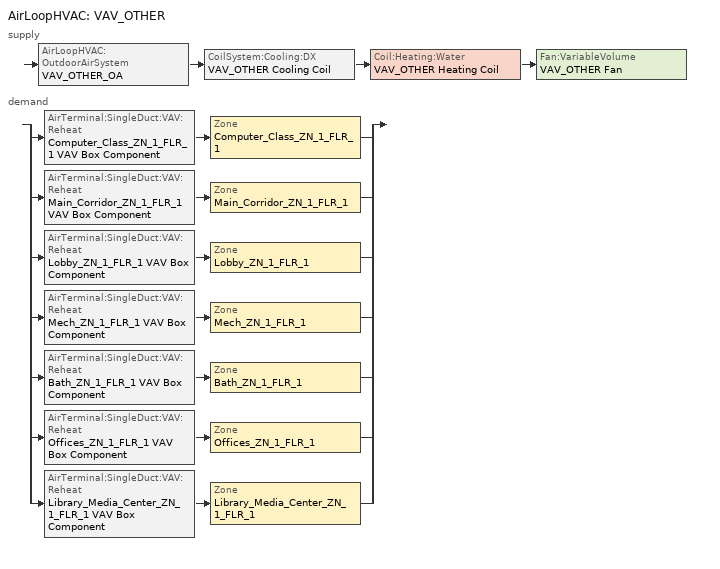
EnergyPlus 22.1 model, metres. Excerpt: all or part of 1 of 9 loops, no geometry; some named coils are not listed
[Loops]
AirLoopHVAC 'VAV_OTHER'
 supply: AirLoopHVAC:OutdoorAirSystem 'VAV_OTHER_OA' > CoilSystem:Cooling:DX 'VAV_OTHER Cooling Coil' > Coil:Heating:Water 'VAV_OTHER Heating Coil' > Fan:VariableVolume 'VAV_OTHER Fan'
 demand: split
  | AirTerminal:SingleDuct:VAV:Reheat 'Computer_Class_ZN_1_FLR_1 VAV Box Component' > Zone 'Computer_Class_ZN_1_FLR_1'
  | AirTerminal:SingleDuct:VAV:Reheat 'Main_Corridor_ZN_1_FLR_1 VAV Box Component' > Zone 'Main_Corridor_ZN_1_FLR_1'
  | AirTerminal:SingleDuct:VAV:Reheat 'Lobby_ZN_1_FLR_1 VAV Box Component' > Zone 'Lobby_ZN_1_FLR_1'
  | AirTerminal:SingleDuct:VAV:Reheat 'Mech_ZN_1_FLR_1 VAV Box Component' > Zone 'Mech_ZN_1_FLR_1'
  | AirTerminal:SingleDuct:VAV:Reheat 'Bath_ZN_1_FLR_1 VAV Box Component' > Zone 'Bath_ZN_1_FLR_1'
  | AirTerminal:SingleDuct:VAV:Reheat 'Offices_ZN_1_FLR_1 VAV Box Component' > Zone 'Offices_ZN_1_FLR_1'
  | AirTerminal:SingleDuct:VAV:Reheat 'Library_Media_Center_ZN_1_FLR_1 VAV Box Component' > Zone 'Library_Media_Center_ZN_1_FLR_1'
[DesignSpecification:ZoneAirDistribution] Zone Air Distribution Effectiveness in Cooling Mode=1; Zone Air Distribution Effectiveness in Heating Mode=1
Name | Minimum Zone Ventilation Efficiency
VAV_Zone_AirDistribution | 0.6
CM DSZAD Building
[Sizing:System]
VAV_OTHER: Type of Load to Size On=Sensible; Design Outdoor Air Flow Rate {m3/s}=1.83578; Central Heating Maximum System Air Flow Ratio=0.3; Preheat Design Temperature {C}=7; Preheat Design Humidity Ratio {kgWater/kgDryAir}=0.008; Precool Design Temperature {C}=12.8; Precool Design Humidity Ratio {kgWater/kgDryAir}=0.008; Central Cooling Design Supply Air Temperature {C}=12.8; Central Heating Design Supply Air Temperature {C}=12.8; Type of Zone Sum to Use=Coincident; 100% Outdoor Air in Cooling=No; 100% Outdoor Air in Heating=No; Central Cooling Design Supply Air Humidity Ratio {kgWater/kgDryAir}=0.0085; Central Heating Design Supply Air Humidity Ratio {kgWater/kgDryAir}=0.008; Cooling Supply Air Flow Rate Method=DesignDay; Cooling Supply Air Flow Rate {m3/s}=0; Heating Supply Air Flow Rate Method=DesignDay; Heating Supply Air Flow Rate {m3/s}=0; System Outdoor Air Method=ZoneSum
[AirLoopHVAC]
VAV_OTHER: Design Supply Air Flow Rate {m3/s}=AUTOSIZE
[SetpointManager:Warmest]
VAV_OTHER Supply Air Temperature Manager: Control Variable=Temperature; HVAC Air Loop=VAV_OTHER; Minimum Setpoint Temperature {C}=12.8; Maximum Setpoint Temperature {C}=15.6; Strategy=MaximumTemperature; Setpoint Node or NodeList=VAV_OTHER Supply Equipment Outlet Node
[SetpointManager:MixedAir] Control Variable=Temperature
Name | Setpoint Node or NodeList
VAV_OTHER_CoolC SAT Manager | VAV_OTHER_CoolC-VAV_OTHER_HeatCNode
VAV_OTHER_HeatC MixedAir Manager | VAV_OTHER_HeatC-VAV_OTHER FanNode
VAV_OTHER_OAMixed Air Temp Manager | VAV_OTHER_OA-VAV_OTHER_CoolCNode
[Controller:OutdoorAir]
VAV_OTHER_OA_Controller: Minimum Outdoor Air Flow Rate {m3/s}=AUTOSIZE; Maximum Outdoor Air Flow Rate {m3/s}=AUTOSIZE; Economizer Control Type=DifferentialDryBulb; Economizer Control Action Type=ModulateFlow; Lockout Type=LockoutWithHeating; Minimum Limit Type=FixedMinimum; Minimum Outdoor Air Schedule=MinOA_MotorizedDamper_Sched; Mechanical Ventilation Controller=VAV_OTHER_DCV; Heat Recovery Bypass Control Type=BypassWhenOAFlowGreaterThanMinimum
[CoilSystem:Cooling:DX]
VAV_OTHER Cooling Coil: Availability Schedule=Always_On; Cooling Coil=VAV_OTHER Cooling Coil
[Fan:VariableVolume]
VAV_OTHER Fan: Availability Schedule=HVACOperationSchd; Fan Total Efficiency=0.6045; Pressure Rise {Pa}=1389.42; Maximum Flow Rate {m3/s}=AUTOSIZE; Fan Power Minimum Flow Rate Input Method=Fraction; Fan Power Minimum Flow Fraction=0.25; Motor Efficiency=0.93; Motor In Airstream Fraction=1; Fan Power Coefficient 1=0.0408; Fan Power Coefficient 2=0.088; Fan Power Coefficient 3=-0.0729; Fan Power Coefficient 4=0.9437; Fan Power Coefficient 5=0
[SetpointManager:OutdoorAirPretreat]
VAV_OTHER Heat Exchanger Supply Air Temp Manager: Control Variable=Temperature; Minimum Setpoint Temperature {C}=-99; Maximum Setpoint Temperature {C}=99; Minimum Setpoint Humidity Ratio {kgWater/kgDryAir}=0.00001; Maximum Setpoint Humidity Ratio {kgWater/kgDryAir}=1; Setpoint Node or NodeList=VAV_OTHER Heat Recovery Outlet Node
[HeatExchanger:AirToAir:SensibleAndLatent]
VAV_OTHER OA Heat Recovery: Availability Schedule=Always_On; Nominal Supply Air Flow Rate {m3/s}=AUTOSIZE; Sensible Effectiveness at 100% Heating Air Flow=0.7; Latent Effectiveness at 100% Heating Air Flow=0.6; Sensible Effectiveness at 75% Heating Air Flow=0.7; Latent Effectiveness at 75% Heating Air Flow=0.6; Sensible Effectiveness at 100% Cooling Air Flow=0.75; Latent Effectiveness at 100% Cooling Air Flow=0.6; Sensible Effectiveness at 75% Cooling Air Flow=0.75; Latent Effectiveness at 75% Cooling Air Flow=0.6; Nominal Electric Power {W}=1367.19; Supply Air Outlet Temperature Control=Yes; Heat Exchanger Type=Rotary; Frost Control Type=ExhaustOnly; Threshold Temperature {C}=-23.3; Initial Defrost Time Fraction=0.167; Rate of Defrost Time Fraction Increase {1/K}=1.44
[Controller:MechanicalVentilation]
VAV_OTHER_DCV: Availability Schedule=MinOA_MotorizedDamper_Sched; Demand Controlled Ventilation=Yes; System Outdoor Air Method=ZoneSum; Zone 1=Computer_Class_ZN_1_FLR_1; Design Specification Outdoor Air Object Name 1=SZ DSOA Computer_Class_ZN_1_FLR_1; Design Specification Zone Air Distribution Object Name 1=CM DSZAD Building; Zone 2=Main_Corridor_ZN_1_FLR_1; Design Specification Outdoor Air Object Name 2=SZ DSOA Main_Corridor_ZN_1_FLR_1; Design Specification Zone Air Distribution Object Name 2=CM DSZAD Building; Zone 3=Lobby_ZN_1_FLR_1; Design Specification Outdoor Air Object Name 3=SZ DSOA Lobby_ZN_1_FLR_1; Design Specification Zone Air Distribution Object Name 3=CM DSZAD Building; Zone 4=Mech_ZN_1_FLR_1; Design Specification Outdoor Air Object Name 4=SZ DSOA Mech_ZN_1_FLR_1; Design Specification Zone Air Distribution Object Name 4=CM DSZAD Building; Zone 5=Bath_ZN_1_FLR_1; Design Specification Outdoor Air Object Name 5=SZ DSOA Bath_ZN_1_FLR_1; Design Specification Zone Air Distribution Object Name 5=CM DSZAD Building; Zone 6=Offices_ZN_1_FLR_1; Design Specification Outdoor Air Object Name 6=SZ DSOA Offices_ZN_1_FLR_1; Design Specification Zone Air Distribution Object Name 6=CM DSZAD Building; Zone 7=Library_Media_Center_ZN_1_FLR_1; Design Specification Outdoor Air Object Name 7=SZ DSOA Library_Media_Center_ZN_1_FLR_1; Design Specification Zone Air Distribution Object Name 7=CM DSZAD Building
[Coil:Cooling:DX:TwoSpeed]
VAV_OTHER Cooling Coil: Availability Schedule=Always_On; High Speed Gross Rated Total Cooling Capacity {W} Sep 25, 2012: DX_TwoSpeedObject_from_VAV=AUTOSIZE; High Speed Gross Rated Sensible Heat Ratio Sep 25, 2012: DX_TwoSpeedObject_from_VAV=AUTOSIZE; High Speed Gross Rated Cooling COP {W/W}=3.39929; High Speed Rated Air Flow Rate {m3/s} Sep 25, 2012: DX_TwoSpeedObject_from_VAV=AUTOSIZE; Total Cooling Capacity Function of Temperature Curve=LgDX_CapFT; Total Cooling Capacity Function of Flow Fraction Curve=LgDX_CapFF; Energy Input Ratio Function of Temperature Curve=LgDX_EIRFT; Energy Input Ratio Function of Flow Fraction Curve=LgDX_EIRFF; Part Load Fraction Correlation Curve=LgDX_PLR; Low Speed Gross Rated Total Cooling Capacity {W} Sep 25, 2012: DX_TwoSpeedObject_from_VAV=AUTOSIZE; Low Speed Gross Rated Sensible Heat Ratio Sep 25, 2012: DX_TwoSpeedObject_from_VAV=AUTOSIZE; Low Speed Gross Rated Cooling COP {W/W}=3.39929; Low Speed Rated Air Flow Rate {m3/s} Sep 25, 2012: DX_TwoSpeedObject_from_VAV=AUTOSIZE; Low Speed Total Cooling Capacity Function of Temperature Curve=LgDX_CapFT; Low Speed Energy Input Ratio Function of Temperature Curve=LgDX_EIRFT
[Coil:Heating:Water]
VAV_OTHER Heating Coil: Availability Schedule=Always_On; U-Factor Times Area Value {W/K}=AUTOSIZE; Maximum Water Flow Rate {m3/s}=AUTOSIZE; Performance Input Method=UFactorTimesAreaAndDesignWaterFlowRate; Rated Capacity {W}=AUTOSIZE; Rated Inlet Water Temperature {C}=82.22; Rated Inlet Air Temperature {C}=2.8; Rated Outlet Water Temperature {C}=54.44; Rated Outlet Air Temperature {C}=12.8
[Controller:WaterCoil]
VAV_OTHER_HeatC_Controller: Control Variable=Temperature; Action=NORMAL; Actuator Variable=FLOW; Controller Convergence Tolerance {deltaC}=0.0001; Maximum Actuated Flow {m3/s}=AUTOSIZE; Minimum Actuated Flow {m3/s}=0
[Sizing:Zone] Zone Cooling Design Supply Air Temperature Input Method=SupplyAirTemperature; Zone Cooling Design Supply Air Temperature {C}=12.8; Zone Heating Design Supply Air Temperature Input Method=SupplyAirTemperature; Zone Heating Design Supply Air Temperature {C}=40; Zone Cooling Design Supply Air Humidity Ratio {kg-H2O/kg-air}=0.0085; Zone Heating Design Supply Air Humidity Ratio {kgWater/kgDryAir}=0.008; Cooling Design Air Flow Rate {m3/s}=0; Cooling Minimum Air Flow Fraction=0; Heating Design Air Flow Method=DesignDay; Heating Design Air Flow Rate {m3/s}=0; Design Specification Zone Air Distribution Object=VAV_Zone_AirDistribution
Name | Design Specification Outdoor Air Object | Cooling Design Air Flow Method | Cooling Minimum Air Flow {m3/s}
Computer_Class_ZN_1_FLR_1 | SZ DSOA Computer_Class_ZN_1_FLR_1 | DesignDay
Main_Corridor_ZN_1_FLR_1 | SZ DSOA Main_Corridor_ZN_1_FLR_1 | DesignDay
Lobby_ZN_1_FLR_1 | SZ DSOA Lobby_ZN_1_FLR_1 | DesignDay
Mech_ZN_1_FLR_1 | SZ DSOA Mech_ZN_1_FLR_1 | DesignDay
Bath_ZN_1_FLR_1 | SZ DSOA Bath_ZN_1_FLR_1 | DesignDayWithLimit | 0.283168
Offices_ZN_1_FLR_1 | SZ DSOA Offices_ZN_1_FLR_1 | DesignDay
Library_Media_Center_ZN_1_FLR_1 | SZ DSOA Library_Media_Center_ZN_1_FLR_1 | DesignDay
[DesignSpecification:OutdoorAir] Outdoor Air Method=Flow/Area
Name | Outdoor Air Flow per Zone Floor Area {m3/s-m2}
SZ DSOA Computer_Class_ZN_1_FLR_1 | 0.0018796
SZ DSOA Main_Corridor_ZN_1_FLR_1 | 0.0003048
SZ DSOA Lobby_ZN_1_FLR_1 | 0.000558799
SZ DSOA Mech_ZN_1_FLR_1; SZ DSOA Bath_ZN_1_FLR_1 | 0
SZ DSOA Offices_ZN_1_FLR_1 | 0.0004318
SZ DSOA Library_Media_Center_ZN_1_FLR_1 | 0.000863599
[ZoneControl:Thermostat] Control Type Schedule=Dual Zone Control Type Sched
Name | Zone or ZoneList | Control 1
Computer_Class_ZN_1_FLR_1 Thermostat | Computer_Class_ZN_1_FLR_1 | Computer_Class_ZN_1_FLR_1 Dual SP Control
Main_Corridor_ZN_1_FLR_1 Thermostat | Main_Corridor_ZN_1_FLR_1 | Main_Corridor_ZN_1_FLR_1 Dual SP Control
Lobby_ZN_1_FLR_1 Thermostat | Lobby_ZN_1_FLR_1 | Lobby_ZN_1_FLR_1 Dual SP Control
Mech_ZN_1_FLR_1 Thermostat | Mech_ZN_1_FLR_1 | Mech_ZN_1_FLR_1 Dual SP Control
Bath_ZN_1_FLR_1 Thermostat | Bath_ZN_1_FLR_1 | Bath_ZN_1_FLR_1 Dual SP Control
Offices_ZN_1_FLR_1 Thermostat | Offices_ZN_1_FLR_1 | Offices_ZN_1_FLR_1 Dual SP Control
Library_Media_Center_ZN_1_FLR_1 Thermostat | Library_Media_Center_ZN_1_FLR_1 | Library_Media_Center_ZN_1_FLR_1 Dual SP Control
[ThermostatSetpoint:DualSetpoint]
Name | Heating Setpoint Temperature Schedule | Cooling Setpoint Temperature Schedule
Computer_Class_ZN_1_FLR_1 Dual SP Control; Main_Corridor_ZN_1_FLR_1 Dual SP Control; Lobby_ZN_1_FLR_1 Dual SP Control; Offices_ZN_1_FLR_1 Dual SP Control; Library_Media_Center_ZN_1_FLR_1 Dual SP Control | HTGSETP_SCH_YES_OPTIMUM | CLGSETP_SCH_YES_OPTIMUM
Mech_ZN_1_FLR_1 Dual SP Control; Bath_ZN_1_FLR_1 Dual SP Control | HTGSETP_SCH_Setback | CLGSETP_SCH_setup
[Zone equipment]
Computer_Class_ZN_1_FLR_1: Computer_Class_ZN_1_FLR_1 VAV Box Component
Main_Corridor_ZN_1_FLR_1: Main_Corridor_ZN_1_FLR_1 VAV Box Component
Lobby_ZN_1_FLR_1: Lobby_ZN_1_FLR_1 VAV Box Component
Mech_ZN_1_FLR_1: Mech_ZN_1_FLR_1 VAV Box Component
Bath_ZN_1_FLR_1: Bath_ZN_1_FLR_1 Exhaust Fan, Bath_ZN_1_FLR_1 VAV Box Component
Offices_ZN_1_FLR_1: Offices_ZN_1_FLR_1 VAV Box Component
Library_Media_Center_ZN_1_FLR_1: Library_Media_Center_ZN_1_FLR_1 Exhaust Fan, Library_Media_Center_ZN_1_FLR_1 VAV Box Component
[AirTerminal:SingleDuct:VAV:Reheat] Availability Schedule=Always_On; Maximum Air Flow Rate {m3/s}=AUTOSIZE; Zone Minimum Air Flow Input Method=Constant; Maximum Hot Water or Steam Flow Rate {m3/s}=AUTOSIZE; Minimum Hot Water or Steam Flow Rate {m3/s}=0; Convergence Tolerance=0.001; Damper Heating Action=ReverseWithLimits; Maximum Flow Fraction During Reheat=0.5; Maximum Reheat Air Temperature {C}=40
Name | Constant Minimum Air Flow Fraction | Reheat Coil
Computer_Class_ZN_1_FLR_1 VAV Box Component | 0.721 | Computer_Class_ZN_1_FLR_1 VAV Box Reheat Coil
Main_Corridor_ZN_1_FLR_1 VAV Box Component | 0.298 | Main_Corridor_ZN_1_FLR_1 VAV Box Reheat Coil
Lobby_ZN_1_FLR_1 VAV Box Component | 0.296 | Lobby_ZN_1_FLR_1 VAV Box Reheat Coil
Mech_ZN_1_FLR_1 VAV Box Component | 0.2 | Mech_ZN_1_FLR_1 VAV Box Reheat Coil
Bath_ZN_1_FLR_1 VAV Box Component | 0.2 | Bath_ZN_1_FLR_1 VAV Box Reheat Coil
Offices_ZN_1_FLR_1 VAV Box Component | 0.225 | Offices_ZN_1_FLR_1 VAV Box Reheat Coil
Library_Media_Center_ZN_1_FLR_1 VAV Box Component | 0.373 | Library_Media_Center_ZN_1_FLR_1 VAV Box Reheat Coil
[Fan:ZoneExhaust] Availability Schedule=Hours_of_operation
Name | Fan Total Efficiency | Pressure Rise {Pa} | Maximum Flow Rate {m3/s} | Balanced Exhaust Fraction Schedule
Bath_ZN_1_FLR_1 Exhaust Fan | 0.385 | 125 | 0.283168 | Bath_ZN_1_FLR_1 Exhaust Fan Balanced Exhaust Fraction Schedule
Library_Media_Center_ZN_1_FLR_1 Exhaust Fan | 1 | 0 | 0
[Schedule:Compact]
ALWAYS_ON: Through: 12/31, For: AllDays, Until: 24:00, 1
Dual Zone Control Type Sched: Through: 12/31, For: AllDays, Until: 24:00, 4
Hours_of_operation; HVACOperationSchd: Through: 12/31, For: Weekdays SummerDesignDay WinterDesignDay, Until: 07:00, 0, Until: 21:00, 1, Until: 24:00, 0, For: WeekEnds Holidays AllOtherDays, Until: 24:00, 0
HTGSETP_SCH_YES_OPTIMUM: Through: 12/31, For: SummerDesignDay, Until: 24:00, 15.6, For: WinterDesignDay, Until: 24:00, 21, For: Weekdays, Until: 06:00, 15.6, Until: 07:00, 17.8, Until: 08:00, 20, Until: 21:00, 21, Until: 24:00, 15.6, For: WeekEnds Holidays AllOtherDays, Until: 24:00, 15.6
HTGSETP_SCH_Setback: Through: 12/31, For: SummerDesignDay, Until: 24:00, 15.6, For: WinterDesignDay, Until: 24:00, 21, For: Weekdays, Until: 09:00, 15.6, Until: 21:00, 15.6, Until: 24:00, 15.6, For: WeekEnds Holidays AllOtherDays, Until: 24:00, 15.6
CLGSETP_SCH_YES_OPTIMUM: Through: 12/31, For: SummerDesignDay, Until: 24:00, 24, For: WinterDesignDay, Until: 24:00, 26.7, For: Weekdays, Until: 06:00, 26.7, Until: 07:00, 25.6, Until: 08:00, 25, Until: 21:00, 24, Until: 24:00, 26.7, For: WeekEnds Holidays AllOtherDays, Until: 24:00, 26.7
CLGSETP_SCH_Setup: Through: 12/31, For: SummerDesignDay, Until: 24:00, 24, For: WinterDesignDay, Until: 24:00, 26.7, For: Weekdays, Until: 24:00, 26.7, For: WeekEnds Holidays AllOtherDays, Until: 09:00, 26.7, Until: 19:00, 26.7, Until: 24:00, 26.7
MinOA_MotorizedDamper_Sched: Through: 12/31, For: Weekdays SummerDesignDay WinterDesignDay, Until: 08:00, 0, Until: 21:00, 1, Until: 24:00, 0, For: WeekEnds Holidays AllOtherDays, Until: 24:00, 0
Bath_ZN_1_FLR_1 Exhaust Fan Balanced Exhaust Fraction Schedule: Through: 12/31, For: Weekdays SummerDesignDay WinterDesignDay, Until: 07:00, 0, Until: 21:00, 0, Until: 24:00, 0, For: WeekEnds Holidays AllOtherDays, Until: 24:00, 0
[Curve:Quadratic]
Name | Coefficient1 Constant | Coefficient2 x | Coefficient3 x**2 | Minimum Value of x | Maximum Value of x
LgDX_CapFF | 0.77136 | 0.34053 | -0.11088 | 0.75918 | 1.13877
LgDX_EIRFF | 1.2055 | -0.32953 | 0.12308 | 0.75918 | 1.13877
LgDX_PLR | 0.771 | 0.229 | 0 | 0 | 1
[Curve:Biquadratic] Minimum Value of x=17; Maximum Value of x=22; Minimum Value of y=29; Maximum Value of y=46
Name | Coefficient1 Constant | Coefficient2 x | Coefficient3 x**2 | Coefficient4 y | Coefficient5 y**2 | Coefficient6 x*y
LgDX_CapFT | 0.42415 | 0.04426 | -0.00042 | 0.00333 | -0.00008 | -0.00021
LgDX_EIRFT | 1.23649 | -0.02431 | 0.00057 | -0.01434 | 0.00063 | -0.00038
